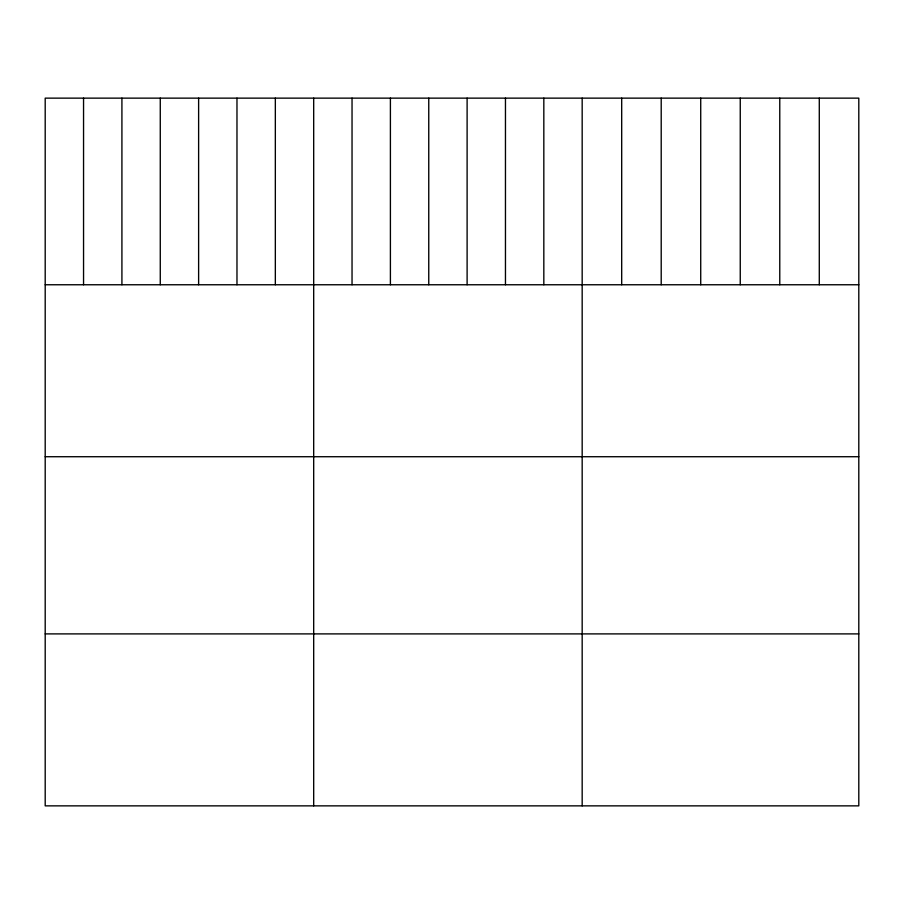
<?xml version="1.0" encoding="UTF-8"?>
<svg xmlns="http://www.w3.org/2000/svg" width="904" height="904" viewBox="0 0 904 904"><rect width="100%" height="100%" fill="white"/><g stroke="black" fill="none" stroke-linecap="round" stroke-linejoin="round"><path stroke-width="1.36" d="M858.8 284.76L858.8 805.859L45.2 805.859L45.2 98.14L858.8 98.14L858.8 284.76L45.2 284.76M45.2 456.723L858.8 456.723M45.2 633.896L858.8 633.896M819.284 98.14L819.284 284.76M779.768 98.14L779.768 284.76M740.252 98.14L740.252 284.76M700.724 98.14L700.724 284.76M661.208 98.14L661.208 284.76M621.692 98.14L621.692 284.76M582.176 98.14L582.176 805.859M543.824 98.14L543.824 284.76M505.46 98.14L505.46 284.76M467.108 98.14L467.108 284.76M428.756 98.14L428.756 284.76M390.404 98.14L390.404 284.76M352.04 98.14L352.04 284.76M313.688 98.14L313.688 805.859M275.336 98.14L275.336 284.76M236.972 98.14L236.972 284.76M198.62 98.14L198.62 284.76M160.268 98.14L160.268 284.76M121.916 98.14L121.916 284.76M83.552 98.14L83.552 284.76"/></g></svg>
